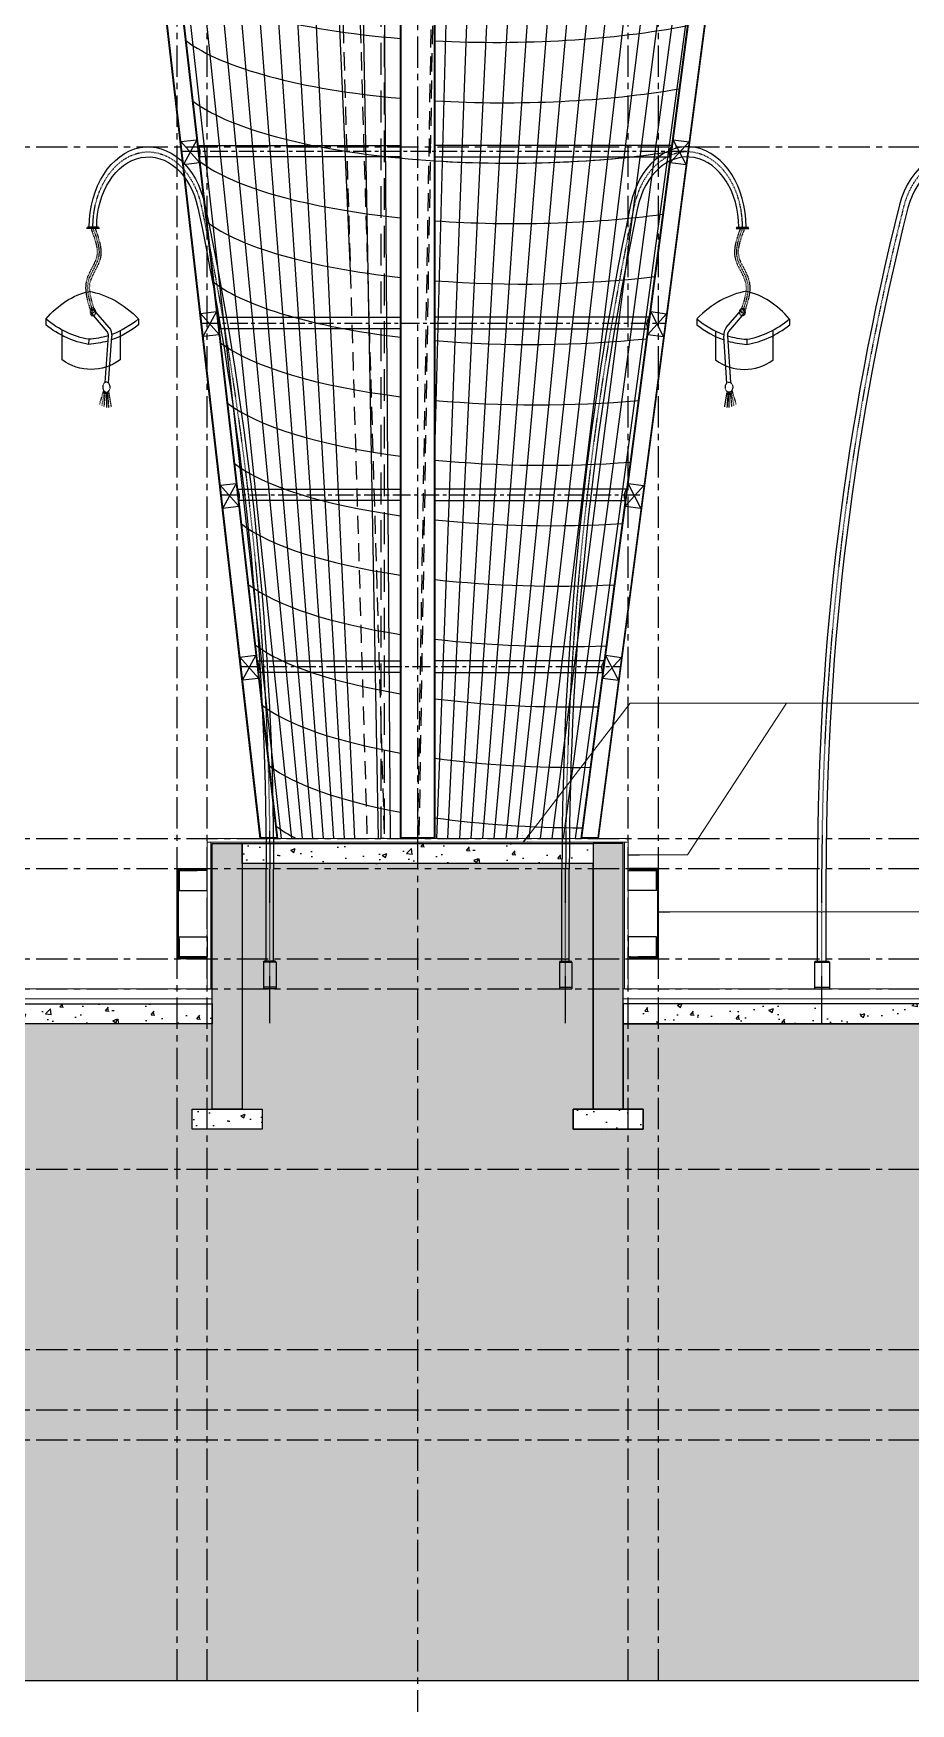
# Model space of a CAD drawing. Header units: inches. Extents: x 50027 to 54188, y -4291 to 1318.
# Drawn here: x 51732.9 to 51907.9, y -191.4 to 141.9 of the extents above; entities that cross this region are included whole.
import ezdxf

# ---------------------------------------------------------------- set-up
doc = ezdxf.new("R2010")
doc.units = ezdxf.units.IN
doc.linetypes.add('CENTER', pattern=[2, 1.25, -0.25, 0.25, -0.25])
doc.linetypes.add('HIDDEN', pattern=[9.525, 6.35, -3.175])
for name, color, linetype, lineweight in [('05--TEXT-3', 3, 'Continuous', 35), ('G--STELWRK-2', 2, 'Continuous', 25), ('M--TILING-3', 2, 'Continuous', 18)]:
    doc.layers.add(name, color=color, linetype=linetype, lineweight=lineweight)
for name, color, linetype in [('06--LINE-1 HID', 2, 'HIDDEN'), ('A-TYP-ST-Hatch', 8, 'Continuous'), ('axes', 40, 'CENTER'), ('HATCH', 251, 'Continuous'), ('KERB STONE', 6, 'Continuous'), ('PAVMENT HATCH', 9, 'Continuous'), ('ROAD CL', 251, 'CENTER'), ('roads & footpath', 161, 'Continuous'), ('SECTION', 8, 'Continuous')]:
    doc.layers.add(name, color=color, linetype=linetype)
doc.styles.add('TIME NEW', font='times.ttf')
doc.dimstyles.new('3-8 LEADER', dxfattribs={"dimscale": 0.4, "dimtxt": 8, "dimasz": 4, "dimexe": 6, "dimexo": 6, "dimgap": 0, "dimtad": 0, "dimdec": 0, "dimzin": 12, "dimdsep": 46, "dimlunit": 4, "dimtxsty": 'TIME NEW', "dimblk": 'DIM AERO', "dimcen": 0, "dimdle": 20, "dimclrd": 1, "dimclre": 9, "dimclrt": 2, "dimadec": 0, "dimazin": 0, "dimtfac": 1, "dimtdec": 0, "dimtofl": 0, "dimtmove": 1, "dimatfit": 3, "dimldrblk": 'DIM AERO', "dimfxl": 1, "dimtvp": 0.75, "dimtolj": 1, "dimtzin": 12, "dimlwd": 18, "dimlwe": 18, "dimarcsym": 1})
pattern_1 = [(50, (84, 265.55), (9.1092334, -0.7969543), [0.9525, -10.4775]), (355, (84, 265.55), (-1.762171, 9.5528423), [0.762, -8.3820292]), (100.451445, (84.759, 265.4835), (7.3470624, 8.7558876), [0.8095004, -8.9045122]), (46.1842, (84, 268.09), (13.553952, -2.1021164), [1.42875, -15.71625]), (96.635558, (85.13, 267.915), (11.8702067, 12.3713062), [1.214251, -13.3567804]), (351.18415, (84, 268.09), (11.8702067, 12.3713062), [1.1429984, -12.5729866]), (21, (85.27, 267.455), (7.5807196, -5.1132599), [0.9525, -10.4775]), (326, (85.27, 267.455), (3.0901014, 9.2093983), [0.762, -8.382]), (71.451445, (85.902, 267.029), (10.670821, 4.0961384), [0.8095004, -8.9044969]), (37.5, (84, 265.55), (0.15443016, 4.22775194), [0, -8.2804, 0, -8.509, 0, -8.41375]), (7.5, (84, 265.55), (3.34098313, 5.00902874), [0, -4.8514, 0, -8.0899, 0, -3.20675]), (327.5, (81.168, 265.55), (6.77952976, -0.2864372), [0, -3.175, 0, -9.906, 0, -13.1445]), (317.5, (79.898, 265.55), (7.4064591, 1.27132455), [0, -4.1275, 0, -6.5786, 0, -9.3345])]
pattern_2 = [(50, (146, 244.55), (9.1092334, -0.7969543), [0.9525, -10.4775]), (355, (146, 244.55), (-1.762171, 9.5528423), [0.762, -8.3820292]), (100.451445, (146.759, 244.4835), (7.3470624, 8.7558876), [0.8095004, -8.9045122]), (46.1842, (146, 247.09), (13.553952, -2.1021164), [1.42875, -15.71625]), (96.635558, (147.13, 246.915), (11.8702067, 12.3713062), [1.214251, -13.3567804]), (351.18415, (146, 247.09), (11.8702067, 12.3713062), [1.1429984, -12.5729866]), (21, (147.27, 246.455), (7.5807196, -5.1132599), [0.9525, -10.4775]), (326, (147.27, 246.455), (3.0901014, 9.2093983), [0.762, -8.382]), (71.451445, (147.902, 246.029), (10.670821, 4.0961384), [0.8095004, -8.9044969]), (37.5, (146, 244.55), (0.15443016, 4.22775194), [0, -8.2804, 0, -8.509, 0, -8.41375]), (7.5, (146, 244.55), (3.34098313, 5.00902874), [0, -4.8514, 0, -8.0899, 0, -3.20675]), (327.5, (143.168, 244.55), (6.77952976, -0.2864372), [0, -3.175, 0, -9.906, 0, -13.1445]), (317.5, (141.898, 244.55), (7.4064591, 1.27132455), [0, -4.1275, 0, -6.5786, 0, -9.3345])]

# ---------------------------------------------------------------- blocks, each defined once
blk = doc.blocks.new('Street Lamp 3_side_cad-block.com')
at = {"color": 0, "linetype": 'ByBlock'}
for p, q in [((1550, 5067), (1543, 5058)), ((1543, 5058), (1656, 5058)), ((1550, 5067), (1650, 5067)), ((1656, 5058), (1650, 5067)), ((1187, 4455), (1187, 4417)), ((2026, 4455), (2026, 4416)), ((1638, 4320), (1640, 4287)), ((-50, 185), (-57, 177)), ((-57, 177), (-57, 12)), ((-57, 177), (57, 177)), ((-50, 185), (50, 185)), ((57, 177), (50, 185)), ((57, 177), (57, 12)), ((-57, 12), (57, 12)), ((-57, 12), (-57, 0)), ((-57, 0), (57, 0)), ((57, 12), (57, 0))]:
    blk.add_line(p, q, dxfattribs=at)
for points in [[(-33, 185), (-33, 796, -0.069891), (587, 5214, -0.86935), (1633, 5067)], [(33, 185), (33, 796, -0.069891), (651, 5195, -0.86935), (1566, 5067)], [(1458, 4029), (1430, 4341, -0.243329), (1453, 4398), (1591, 4516, -0.834867), (1613, 4491), (1474, 4372, 0.243329), (1463, 4344), (1492, 4032)], [(1355, 4375), (1355, 4183, 0.240173), (1878, 4183), (1878, 4381)]]:
    blk.add_lwpolyline(points, format="xyb", dxfattribs=at)
for centre, radius, start, end in [((1754, 3709), 938, 97.1041, 127.2467), ((1498, 3843), 808, 49.2203, 80.0416), ((1675, 5266), 946, 238.9425, 254.9086), ((1525, 5272), 958, 276.7866, 301.5525), ((1675, 5266), 980, 240.1095, 255.631), ((1675, 5266), 946, 257.0471, 267.7823), ((1525, 5272), 992, 276.635, 300.3771), ((1675, 5266), 980, 257.6883, 267.9358)]:
    blk.add_arc(centre, radius, start, end, dxfattribs=at)
at = {"layer": 'axes', "ltscale": 0.1}
for p, q in [((1459, 3974), (1436, 3871)), ((1469, 3970), (1459, 3866)), ((1478, 3968), (1477, 3867)), ((1489, 3970), (1501, 3873)), ((1497, 3975), (1520, 3878)), ((1504, 3981), (1543, 3884))]:
    blk.add_line(p, q, dxfattribs=at)
at = {"layer": 'axes'}
blk.add_lwpolyline([(0, -228), (0, 796, -0.069891), (619, 5204, -0.86935), (1600, 5067)], format="xyb", dxfattribs=at)
at = {"layer": 'axes', "ltscale": 0.1}
for centre, radius in [((1600, 4502), 25.6), ((1478, 4002), 33.3)]:
    blk.add_circle(centre, radius, dxfattribs=at)
blk.add_arc((1607, 4519), 25.4, 204.6743, 286.8744, dxfattribs=at)
for points, knots in [([(1581, 5058), (1577, 5051), (1574, 5044), (1561, 5018), (1552, 4998), (1538, 4962), (1533, 4945), (1528, 4915), (1527, 4902), (1529, 4879), (1531, 4869), (1537, 4850), (1541, 4840), (1557, 4809), (1573, 4789), (1601, 4749), (1614, 4729), (1627, 4700), (1630, 4689), (1633, 4667), (1633, 4656), (1628, 4619), (1619, 4591), (1601, 4545), (1593, 4527), (1584, 4509)], [0.228308, 0.228308, 0.228308, 0.228308, 0.860012, 0.860012, 2.580036, 2.580036, 4.048666, 4.048666, 5.185786, 5.185786, 6.0401, 6.0401, 6.894414, 6.894414, 9.013966, 9.013966, 11.133518, 11.133518, 12.342233, 12.342233, 13.550949, 13.550949, 16.161355, 16.161355, 17.7844, 17.7844, 17.7844, 17.7844]), ([(1600, 5058), (1566, 4993), (1501, 4865), (1691, 4706), (1631, 4571), (1600, 4502), (1599, 4500), (1598, 4498), (1597, 4496)], [0, 0, 0, 0, 5.848064, 11.612792, 17.7844, 17.7844, 17.7844, 17.953065, 17.953065, 17.953065, 17.953065]), ([(1618, 5058), (1617, 5056), (1616, 5053), (1615, 5051), (1615, 5051), (1615, 5051), (1614, 5050), (1610, 5041), (1605, 5031), (1591, 5003), (1582, 4985), (1570, 4951), (1565, 4936), (1561, 4908), (1561, 4895), (1564, 4875), (1566, 4867), (1573, 4851), (1578, 4842), (1595, 4813), (1613, 4791), (1637, 4755), (1644, 4743), (1655, 4720), (1659, 4710), (1664, 4690), (1665, 4680), (1667, 4641), (1661, 4613), (1642, 4557), (1630, 4529), (1617, 4499), (1616, 4497), (1615, 4495)], [-0.228644, -0.228644, -0.228644, -0.228644, -0.01599, -0.01599, -0.01599, 0, 0, 0, 0.860141, 0.860141, 2.580423, 2.580423, 4.083382, 4.083382, 5.517358, 5.517358, 6.442004, 6.442004, 7.366651, 7.366651, 9.730705, 9.730705, 10.950053, 10.950053, 11.835595, 11.835595, 12.721136, 12.721136, 15.157543, 15.157543, 17.59395, 17.59395, 17.7844, 17.7844, 17.7844, 17.7844])]:
    blk.add_open_spline(points, degree=3, knots=knots, dxfattribs=at)
blk = doc.blocks.new('DEGREE MONO sec')
at = {"color": 251}
for p, q in [((-13.64, 0), (-22.99, 510.76)), ((-13.25, 511.43), (-9.61, 0)), ((6, 134.49), (15.84, 511.93)), ((25.45, 511.62), (6.53, 0)), ((10.56, 0), (34.98, 511.06)), ((44.41, 510.27), (14.6, 0)), ((18.63, 0), (53.71, 509.21)), ((62.85, 507.9), (22.66, 0)), ((26.7, 0), (71.78, 506.3)), ((80.44, 504.4), (30.73, 0)), ((34.76, 0), (88.75, 502.16)), ((96.62, 499.55), (38.8, 0)), ((42.83, 0), (103.9, 496.5)), ((110.43, 492.9), (46.86, 0)), ((50.9, 0), (115.98, 488.43)), ((119.93, 480.14), (54.93, 0))]:
    blk.add_line(p, q, dxfattribs=at)
at = {"color": 250}
for p, q in [((-99.63, 466.39), (-47.64, 0)), ((-43.97, 0), (-92.16, 462.44)), ((-84.32, 459.31), (-40.31, 0)), ((-36.64, 0), (-76.26, 456.74)), ((-68.09, 454.61), (-32.98, 0)), ((-29.31, 0), (-59.83, 452.82)), ((-51.51, 451.31), (-25.65, 0)), ((-21.99, 0), (-43.15, 450.06)), ((-34.76, 449.04), (-23.53, 198.13))]:
    blk.add_line(p, q, dxfattribs=at)
for centre, start_param, end_param in [((27.32, 311.22), 9.778936, 10.709233), ((27.32, 311.22), 10.813862, 11.598581), ((29.74, 290.12), 9.778936, 10.687791), ((32.15, 269.03), 9.778936, 11.493021), ((29.74, 290.12), 10.792975, 11.544875), ((32.15, 269.03), 10.771997, 11.493021), ((34.57, 247.93), 9.778936, 10.644451), ((34.57, 247.93), 10.750919, 11.442714), ((36.99, 226.83), 9.778936, 10.622526), ((39.41, 205.73), 9.778936, 10.600411), ((36.99, 226.83), 10.729729, 11.393705), ((41.83, 184.64), 9.778936, 10.578091), ((39.41, 205.73), 10.708416, 11.345788), ((44.25, 163.54), 9.778936, 10.555547), ((41.83, 184.64), 10.686968, 11.29879), ((46.66, 142.44), 9.778936, 10.532761), ((44.25, 163.54), 10.665372, 11.252562), ((46.66, 142.44), 10.643616, 11.206973), ((49.08, 121.34), 9.778936, 10.509713), ((51.5, 100.25), 9.778936, 10.486381), ((49.08, 121.34), 10.621684, 11.161905), ((53.92, 79.15), 9.778936, 10.462741), ((51.5, 100.25), 10.599562, 11.117252), ((53.92, 79.15), 10.577233, 11.072916), ((56.34, 58.05), 9.778936, 10.438766), ((58.76, 36.95), 9.778936, 10.414428), ((56.34, 58.05), 10.55468, 11.028804), ((58.76, 36.95), 10.531884, 10.984829), ((61.18, 15.86), 9.778936, 9.922339)]:
    blk.add_ellipse(centre, major_axis=(117.96, 0), ratio=0.281619, start_param=start_param, end_param=end_param, dxfattribs=at)
at = {"layer": '06--LINE-1 HID'}
for p, q in [((-35.35, 598.26), (-17.67, 0)), ((-29.35, 598.26), (-11.67, 0)), ((0, 0), (7.42, 446.78)), ((0.55, 1.21), (7.97, 447.99))]:
    blk.add_line(p, q, dxfattribs=at)
at = {"layer": 'G--STELWRK-2', "color": 3}
for points in [[(-54.97, 0), (-109.99, 480), (-103.99, 480), (-48.97, 0)], [(-54.79, 0.2), (-109.77, 479.8), (-104.17, 479.8), (-49.19, 0.2)], [(-6, 480), (6, 480), (6, 0), (-6, 0)], [(-5.8, 479.8), (5.8, 479.8), (5.8, 0.2), (-5.8, 0.2)], [(57, 0), (119.93, 480), (125.93, 480), (63, 0)], [(57.23, 0.2), (120.1, 479.8), (125.7, 479.8), (62.82, 0.2)], [(-82.66, 243.34), (-77.13, 243.97), (-81.75, 235.39), (-76.22, 236.03)], [(89.19, 243.97), (94.69, 243.24), (88.15, 236.03), (93.65, 235.31)], [(-75.78, 183.34), (-70.26, 183.97), (-74.87, 175.39), (-69.35, 176.03)], [(81.32, 183.97), (86.82, 183.24), (80.28, 176.03), (85.78, 175.31)], [(-68.9, 123.34), (-63.38, 123.97), (-67.99, 115.39), (-62.47, 116.03)], [(73.45, 123.97), (78.96, 123.24), (72.41, 116.03), (77.92, 115.31)], [(-62.03, 63.34), (-56.5, 63.97), (-61.11, 55.39), (-55.59, 56.03)], [(65.59, 63.97), (71.09, 63.24), (64.55, 56.03), (70.05, 55.31)]]:
    blk.add_lwpolyline(points, close=True, dxfattribs=at)
at = {"layer": 'G--STELWRK-2'}
for points in [[(-76.71, 242), (-6, 242), (-6, 238), (-76.25, 238, 0.270035)], [(88.73, 242), (6, 242), (6, 238), (88.2, 238, -0.269498)], [(-69.83, 182), (-6, 182), (-6, 178), (-69.37, 178, 0.270035)], [(80.86, 182), (6, 182), (6, 178), (80.34, 178, -0.269498)], [(-62.95, 122), (-6, 122), (-6, 118), (-62.49, 118, 0.270035)], [(72.99, 122), (6, 122), (6, 118), (72.47, 118, -0.269498)], [(-56.07, 62), (-6, 62), (-6, 58), (-55.61, 58, 0.270035)], [(65.13, 62), (6, 62), (6, 58), (64.6, 58, -0.269498)]]:
    blk.add_lwpolyline(points, format="xyb", close=True, dxfattribs=at)
at = {"layer": 'ROAD CL', "color": 1, "ltscale": 5}
for p, q in [((-82.48, 240), (94.46, 240)), ((-75.6, 180), (86.6, 180)), ((-68.72, 120), (78.73, 120)), ((-61.84, 60), (70.87, 60))]:
    blk.add_line(p, q, dxfattribs=at)
blk = doc.blocks.new('DIM AERO')
at = {"color": 2}
blk.add_line((0, 0), (-1.41, 0), dxfattribs=at)
at = {"color": 2, "const_width": 0.01}
blk.add_lwpolyline([(-1, -1), (0, 0), (-1, 1)], dxfattribs=at)

msp = doc.modelspace()

# ---------------------------------------------------------------- hatches: boundary and pattern name
at = {"layer": 'A-TYP-ST-Hatch'}
h = msp.add_hatch(dxfattribs=at)
h.set_pattern_fill('EARTH', color=256, scale=2, angle=45)
h.set_pattern_definition([(45, (-2543.174, 4794.445), (0, 17.9605122), [12.7, -12.7]), (45, (-2546.542, 4797.813), (0, 17.9605122), [12.7, -12.7]), (45, (-2549.91, 4801.18), (0, 17.9605122), [12.7, -12.7]), (135, (-2549.91, 4803.425), (-17.9605122, 0), [12.7, -12.7]), (135, (-2546.542, 4806.793), (-17.9605122, 0), [12.7, -12.7]), (135, (-2543.174, 4810.16), (-17.9605122, 0), [12.7, -12.7])])
h.paths.add_polyline_path([(52193.55147, -153.77439), (52199.55147, -153.77439), (52199.55147, -146.77439), (52133.55147, -146.77439), (52133.55147, -150.77439), (52137.55147, -150.77439), (52137.55147, -154.77439), (52123.55147, -154.77439), (52123.55147, -150.77391), (52049.54815, -150.77439), (52049.5491, -142.77439), (52039.55147, -142.77439), (52039.55147, -138.77439), (52043.55147, -138.77439), (52043.55147, -128.77439), (52006.55147, -128.77439), (52006.55147, -138.77439), (52010.55147, -138.77439), (52010.55147, -142.77439), (51996.55147, -142.77439), (51996.55147, -138.77439), (52000.55147, -138.77439), (52000.55147, -124.77439), (51912.55147, -124.77439), (51912.55147, -120.77439), (51916.55147, -120.77439), (51916.55147, -55.77439), (51850.55147, -55.77439), (51850.55147, -72.77439), (51854.55147, -72.77439), (51854.55147, -76.77439), (51840.55147, -76.77439), (51840.55147, -72.77439), (51844.55147, -72.77439), (51844.55147, -23.77439), (51774.55147, -23.77439), (51774.55147, -72.77439), (51778.55147, -72.77439), (51778.55147, -76.77439), (51764.55147, -76.77439), (51764.55147, -72.77439), (51768.55147, -72.77439), (51768.55147, -55.77439), (51702.55147, -55.77439), (51702.55147, -120.77439), (51706.55147, -120.77439), (51706.55147, -124.77439), (51618.55147, -124.77439), (51618.55147, -138.77439), (51622.55147, -138.77439), (51622.55147, -142.77439), (51608.55147, -142.77439), (51608.55147, -138.77439), (51612.55147, -138.77439), (51612.55147, -128.77439), (51575.55147, -128.77439), (51575.55147, -138.77439), (51579.55147, -138.77439), (51579.55147, -142.77439), (51569.55383, -142.77439), (51569.55478, -150.77439), (51495.55147, -150.77391), (51495.55147, -154.77439), (51481.55147, -154.77439), (51481.55147, -150.77439), (51485.55147, -150.77439), (51485.55147, -146.77439), (51419.55147, -146.77439), (51419.55147, -153.77439), (51425.55147, -153.77439), (51425.55147, -162.77439), (51413.55147, -162.77439), (51173.46549, -162.77439), (51173.46549, -186.77439), (52445.63744, -186.77439), (52445.63744, -162.77439), (52205.55148, -162.77439), (52193.55147, -162.77439)])
at = {"layer": 'HATCH', "ltscale": 15}
h = msp.add_hatch(color=240, dxfattribs=at)
h.dxf.hatch_style = 1
h.paths.add_polyline_path([(51774.55147, -72.77439), (51768.55147, -72.77439), (51768.55147, -19.77439), (51774.55147, -19.77439)])
h = msp.add_hatch(color=240, dxfattribs=at)
h.dxf.hatch_style = 1
h.paths.add_polyline_path([(51844.55147, -72.77439), (51850.55147, -72.77439), (51850.55147, -19.77439), (51844.55147, -19.77439)])
at = {"layer": 'PAVMENT HATCH'}
h = msp.add_hatch(dxfattribs=at)
h.set_pattern_fill('AR-CONC', color=251, scale=0.05, style=0)
h.set_pattern_definition([(50, (156, 297.55), (9.1092334, -0.7969543), [0.9525, -10.4775]), (355, (156, 297.55), (-1.762171, 9.5528423), [0.762, -8.3820292]), (100.451445, (156.759, 297.4835), (7.3470624, 8.7558876), [0.8095004, -8.9045122]), (46.1842, (156, 300.09), (13.553952, -2.1021164), [1.42875, -15.71625]), (96.635558, (157.13, 299.915), (11.8702067, 12.3713062), [1.214251, -13.3567804]), (351.18415, (156, 300.09), (11.8702067, 12.3713062), [1.1429984, -12.5729866]), (21, (157.27, 299.455), (7.5807196, -5.1132599), [0.9525, -10.4775]), (326, (157.27, 299.455), (3.0901014, 9.2093983), [0.762, -8.382]), (71.451445, (157.902, 299.029), (10.670821, 4.0961384), [0.8095004, -8.9044969]), (37.5, (156, 297.55), (0.15443016, 4.22775194), [0, -8.2804, 0, -8.509, 0, -8.41375]), (7.5, (156, 297.55), (3.34098313, 5.00902874), [0, -4.8514, 0, -8.0899, 0, -3.20675]), (327.5, (153.168, 297.55), (6.77952976, -0.2864372), [0, -3.175, 0, -9.906, 0, -13.1445]), (317.5, (151.898, 297.55), (7.4064591, 1.27132455), [0, -4.1275, 0, -6.5786, 0, -9.3345])])
h.paths.add_polyline_path([(51844.55147, -19.77439), (51844.55147, -23.77439), (51774.55147, -23.77439), (51774.55147, -19.77439)])
h = msp.add_hatch(dxfattribs=at)
h.set_pattern_fill('AR-CONC', color=251, scale=0.05, style=0)
h.set_pattern_definition(pattern_1)
h.paths.add_polyline_path([(51768.55147, -51.77439), (51768.55147, -55.77439), (51702.55147, -55.77439), (51702.55147, -51.77439)])
h = msp.add_hatch(dxfattribs=at)
h.set_pattern_fill('AR-CONC', color=251, scale=0.05, style=0)
h.set_pattern_definition(pattern_1)
h.paths.add_polyline_path([(51850.55147, -51.77439), (51850.55147, -55.77439), (51916.55147, -55.77439), (51916.55147, -51.77439)])
h = msp.add_hatch(dxfattribs=at)
h.set_pattern_fill('AR-CONC', color=251, scale=0.05, style=0)
h.set_pattern_definition(pattern_2)
h.paths.add_polyline_path([(51778.55147, -72.77439), (51778.55147, -76.77439), (51764.55147, -76.77439), (51764.55147, -72.77439)])
h = msp.add_hatch(dxfattribs=at)
h.set_pattern_fill('AR-CONC', color=251, scale=0.05, style=0)
h.set_pattern_definition(pattern_2)
h.paths.add_polyline_path([(51840.55147, -72.77439), (51840.55147, -76.77439), (51854.55147, -76.77439), (51854.55147, -72.77439)])

# ---------------------------------------------------------------- linework, layer by layer
at = {"layer": '06--LINE-1 HID', "color": 5}
msp.add_lwpolyline([(51802.23988, 236.82553), (51802.88005, 236.82553), (51802.88005, -18.77439), (51802.23988, -18.77439)], close=True, dxfattribs=at)
at = {"layer": 'Defpoints'}
for points in [[(51916.55147, -55.77439), (51850.55147, -55.77439), (51850.55147, -72.77439), (51854.55147, -72.77439), (51854.55147, -76.77439), (51840.55147, -76.77439), (51840.55147, -72.77439), (51844.55147, -72.77439), (51844.55147, -23.77439), (51774.55147, -23.77439), (51774.55147, -72.77439), (51778.55147, -72.77439), (51778.55147, -76.77439), (51764.55147, -76.77439), (51764.55147, -72.77439), (51768.55147, -72.77439), (51768.55147, -55.77439), (51702.55147, -55.77439)], [(51173.46549, -186.77439), (52445.63744, -186.77439)]]:
    msp.add_lwpolyline(points, dxfattribs=at)
at = {"layer": 'G--STELWRK-2'}
for points in [[(51767.30147, -42.77439), (51761.55147, -42.77439), (51761.55147, -24.77439), (51767.30147, -24.77439), (51767.30147, -25.17439), (51767.10147, -25.17439), (51767.10147, -24.97439), (51761.75147, -24.97439), (51761.75147, -42.57439), (51767.10147, -42.57439), (51767.10147, -42.37439), (51767.30147, -42.37439)], [(51851.80147, -42.77439), (51857.55147, -42.77439), (51857.55147, -24.77439), (51851.80147, -24.77439), (51851.80147, -25.17439), (51852.00147, -25.17439), (51852.00147, -24.97439), (51857.35147, -24.97439), (51857.35147, -42.57439), (51852.00147, -42.57439), (51852.00147, -42.37439), (51851.80147, -42.37439)]]:
    msp.add_lwpolyline(points, close=True, dxfattribs=at)
at = {"layer": 'G--STELWRK-2', "color": 3}
for points in [[(51765.75147, -24.97439), (51761.75147, -24.97439), (51761.75147, -28.97439, 0.414213562), (51761.95147, -28.77439), (51761.95147, -25.37439, -0.414213562), (51762.15147, -25.17439), (51765.55147, -25.17439, 0.414213562)], [(51853.35147, -24.97439), (51857.35147, -24.97439), (51857.35147, -28.97439, -0.414213562), (51857.15147, -28.77439), (51857.15147, -25.37439, 0.414213562), (51856.95147, -25.17439), (51853.55147, -25.17439, -0.414213562)]]:
    msp.add_lwpolyline(points, format="xyb", close=True, dxfattribs=at)
at = {"layer": 'G--STELWRK-2', "color": 8}
for points in [[(51761.95147, -29.17439), (51767.55147, -29.17439), (51767.55147, -25.17439), (51761.95147, -25.17439)], [(51857.15147, -29.17439), (51851.55147, -29.17439), (51851.55147, -25.17439), (51857.15147, -25.17439)], [(51761.95147, -38.37439), (51767.55147, -38.37439), (51767.55147, -42.37439), (51761.95147, -42.37439)], [(51857.15147, -38.37439), (51851.55147, -38.37439), (51851.55147, -42.37439), (51857.15147, -42.37439)]]:
    msp.add_lwpolyline(points, close=True, dxfattribs=at)
at = {"layer": 'G--STELWRK-2'}
for points in [[(51765.75147, -42.57439), (51761.75147, -42.57439), (51761.75147, -38.57439, -0.414213562), (51761.95147, -38.77439), (51761.95147, -42.17439, 0.414213562), (51762.15147, -42.37439), (51765.55147, -42.37439, -0.414213562)], [(51853.35147, -42.57439), (51857.35147, -42.57439), (51857.35147, -38.57439, 0.414213562), (51857.15147, -38.77439), (51857.15147, -42.17439, -0.414213562), (51856.95147, -42.37439), (51853.55147, -42.37439, 0.414213562)]]:
    msp.add_lwpolyline(points, format="xyb", close=True, dxfattribs=at)
at = {"layer": 'KERB STONE', "ltscale": 15}
for points in [[(51774.55147, -72.77439), (51768.55147, -72.77439), (51768.55147, -19.77439), (51774.55147, -19.77439)], [(51844.55147, -72.77439), (51850.55147, -72.77439), (51850.55147, -19.77439), (51844.55147, -19.77439)]]:
    msp.add_lwpolyline(points, close=True, dxfattribs=at)
at = {"layer": 'M--TILING-3'}
for points in [[(51851.55147, -19.52439), (51851.55147, -18.77439), (51767.55147, -18.77439), (51767.55147, -19.52439)], [(51768.30147, -19.52439), (51767.55147, -19.52439), (51767.55147, -48.77439), (51768.30147, -48.77439)], [(51850.80147, -19.52439), (51851.55147, -19.52439), (51851.55147, -48.77439), (51850.80147, -48.77439)], [(51768.55147, -50.77439), (51688.55147, -50.77439), (51688.55147, -48.77439), (51768.55147, -48.77439)], [(51850.55147, -50.77439), (51930.55147, -50.77439), (51930.55147, -48.77439), (51850.55147, -48.77439)]]:
    msp.add_lwpolyline(points, close=True, dxfattribs=at)
at = {"layer": 'ROAD CL', "ltscale": 5}
for p, q in [((51761.55147, -186.77439), (51761.55147, 443.1787)), ((51767.55147, -186.77439), (51767.55147, 443.1787)), ((51851.55147, -186.77439), (51851.55147, 443.1787)), ((51857.55147, -186.77439), (51857.55147, 443.1787)), ((51173.46549, 119.22561), (52445.63744, 119.22561)), ((51173.46549, -18.77439), (52445.63744, -18.77439)), ((51173.46549, -24.77439), (52445.63744, -24.77439)), ((51173.46549, -42.77439), (52445.63744, -42.77439)), ((51173.46549, -48.77439), (52445.63744, -48.77439)), ((51173.46549, -84.77439), (52445.63744, -84.77439)), ((51173.46549, -120.77439), (52445.63744, -120.77439)), ((51173.46549, -132.77439), (52445.63744, -132.77439)), ((51173.46549, -138.77439), (52445.63744, -138.77439))]:
    msp.add_line(p, q, dxfattribs=at)
at = {"layer": 'ROAD CL', "color": 1, "ltscale": 5}
msp.add_line((51809.55147, -364.96641), (51809.55147, 443.1787), dxfattribs=at)
at = {"layer": 'SECTION', "color": 4}
for points in [[(51844.55147, -19.77439), (51844.55147, -23.77439), (51774.55147, -23.77439), (51774.55147, -19.77439)], [(51768.55147, -51.77439), (51768.55147, -55.77439), (51702.55147, -55.77439), (51702.55147, -51.77439)], [(51850.55147, -51.77439), (51850.55147, -55.77439), (51916.55147, -55.77439), (51916.55147, -51.77439)], [(51778.55147, -72.77439), (51778.55147, -76.77439), (51764.55147, -76.77439), (51764.55147, -72.77439)], [(51840.55147, -72.77439), (51840.55147, -76.77439), (51854.55147, -76.77439), (51854.55147, -72.77439)]]:
    msp.add_lwpolyline(points, close=True, dxfattribs=at)

# ---------------------------------------------------------------- block references
at = {"xscale": 0.571429215063718, "yscale": 0.571429215063718, "zscale": 0.571429215063718}
msp.add_blockref('DEGREE MONO sec', (51809.55147, -18.77439), dxfattribs=at)
at = {"layer": 'roads & footpath', "color": 1, "yscale": 0.03, "zscale": 0.03}
for p, xscale in [((51780.0461, -48.77439), -0.02204724409448819), ((51839.05684, -48.77439), 0.02204724409448819), ((51890.16164, -48.77439), 0.02637795275590551)]:
    msp.add_blockref('Street Lamp 3_side_cad-block.com', p, dxfattribs=dict(at, xscale=xscale))

# ---------------------------------------------------------------- leaders
at = {"layer": '05--TEXT-3'}
for points in [[(51830.62697, -19.48065), (51851.9138, 8.20483), (52061.5919, 8.20483)], [(51851.55147, -22.0461), (51863.35341, -22.0461), (51883.10151, 8.20483)], [(51857.55147, -33.41952), (52061.5919, -33.41952)]]:
    msp.add_leader(points, dimstyle='3-8 LEADER', override={"dimgap": 0, "dimtad": 0}, dxfattribs=at)

doc.saveas('drawing.dxf')
